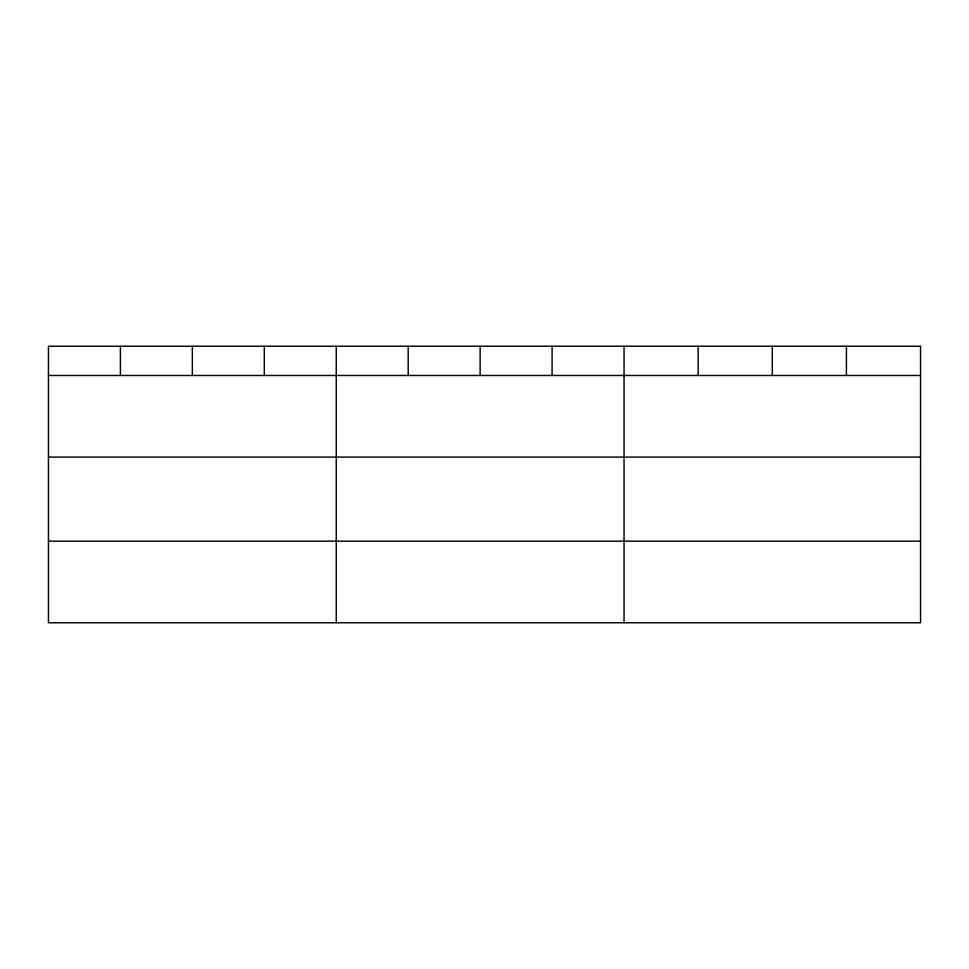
<?xml version="1.0" encoding="UTF-8"?>
<svg xmlns="http://www.w3.org/2000/svg" width="969" height="969" viewBox="0 0 969 969"><rect width="100%" height="100%" fill="white"/><g stroke="black" fill="none" stroke-linecap="round" stroke-linejoin="round"><path stroke-width="1.45" d="M920.55 457.089L920.55 346.236L48.45 346.236L48.45 622.764L920.55 622.764L920.55 457.089L48.45 457.089M48.45 375.487L920.55 375.487M48.45 541.162L920.55 541.162M846.421 346.236L846.421 375.487M772.293 346.236L772.293 375.487M698.164 346.236L698.164 375.487M624.036 346.236L624.036 622.764M552.088 346.236L552.088 375.487M480.139 346.236L480.139 375.487M408.191 346.236L408.191 375.487M336.243 346.236L336.243 622.764M264.295 346.236L264.295 375.487M192.346 346.236L192.346 375.487M120.398 346.236L120.398 375.487"/></g></svg>
